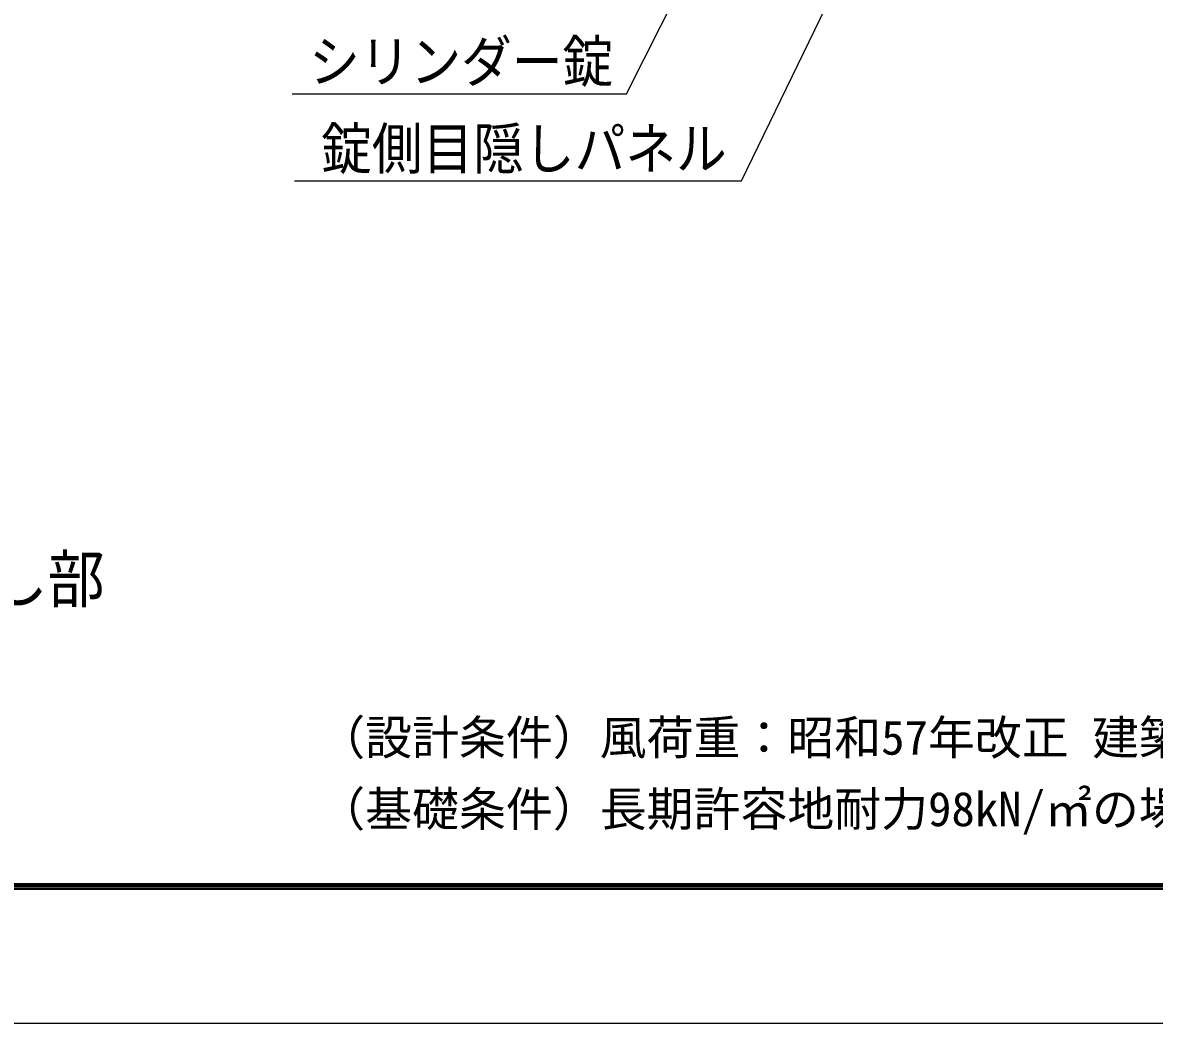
# Model space of a CAD drawing. Units: millimetres, scale not verified. Extents: x -4455 to 4455, y -3150 to 3150.
# Drawn here: x -145 to 1439, y -3150 to -1750 of the extents above; entities that cross this region are included whole.
import ezdxf
from ezdxf.enums import TextEntityAlignment as Align

# ---------------------------------------------------------------- set-up
doc = ezdxf.new("R2010")
doc.units = ezdxf.units.MM
doc.header["$LTSCALE"] = 20
for name, color, linetype, lineweight in [('0-0_0', 7, 'Continuous', 25), ('0-4_外形線', 7, 'Continuous', 25), ('1-6_D-TTL-TXT', 2, 'Continuous', 25), ('1-7_LAYER12', 3, 'Continuous', 25)]:
    doc.layers.add(name, color=color, linetype=linetype, lineweight=lineweight)
doc.styles.add('ＭＳ ゴシック', font='')
doc.styles.get('ＭＳ ゴシック').set_extended_font_data('MS Gothic')

msp = doc.modelspace()

# ---------------------------------------------------------------- linework, layer by layer
at = {"layer": '0-0_0', "color": 3}
msp.add_lwpolyline([(-4455.34, 3150), (4454.66, 3150), (4454.66, -3150), (-4455.34, -3150)], close=True, dxfattribs=at)
at = {"layer": '0-0_0'}
for points in [[(-4155.34, 2962.5), (4154.66, 2962.5), (4154.66, -2962.5), (-4155.34, -2962.5)], [(-4153.47, 2960.62), (4152.78, 2960.62), (4152.78, -2960.63), (-4153.47, -2960.63)], [(-4151.59, 2958.75), (4150.91, 2958.75), (4150.91, -2958.75), (-4151.59, -2958.75)], [(-4149.72, 2956.87), (4149.03, 2956.87), (4149.03, -2956.88), (-4149.72, -2956.88)], [(-4147.84, 2955), (4147.16, 2955), (4147.16, -2955), (-4147.84, -2955)]]:
    msp.add_lwpolyline(points, close=True, dxfattribs=at)
at = {"layer": '1-7_LAYER12', "color": 7}
for points in [[(232.28, -1849.44), (700.13, -1849.44), (1527.94, -209.64)], [(235.71, -1971.29), (861.04, -1971.29), (1712.89, -216.71)]]:
    msp.add_lwpolyline(points, dxfattribs=at)

# ---------------------------------------------------------------- texts
at = {"layer": '0-4_外形線', "style": 'ＭＳ ゴシック', "width": 0.9}
msp.add_text('落とし部', height=64.96, dxfattribs=at).set_placement((-348.88, -2580.35), align=Align.BOTTOM_LEFT)
at = {"layer": '1-6_D-TTL-TXT', "color": 7, "style": 'ＭＳ ゴシック'}
for s, p in [('（設計条件）風荷重：昭和57年改正 建築基準法・同施行令に基づく風圧力に準拠。', (268.94, -2788.6)), ('（基礎条件）長期許容地耐力98kN/㎡の場合。', (268.94, -2888.6))]:
    msp.add_text(s, height=48.11, dxfattribs=at).set_placement(p, align=Align.BOTTOM_LEFT)
at = {"layer": '1-7_LAYER12', "style": 'ＭＳ ゴシック', "width": 0.9}
for s, p in [('シリンダー錠', (256.13, -1850.54)), ('錠側目隠しパネル', (273.04, -1972.4))]:
    msp.add_text(s, height=57.77, dxfattribs=at).set_placement(p, align=Align.BOTTOM_LEFT)

doc.saveas('drawing.dxf')
